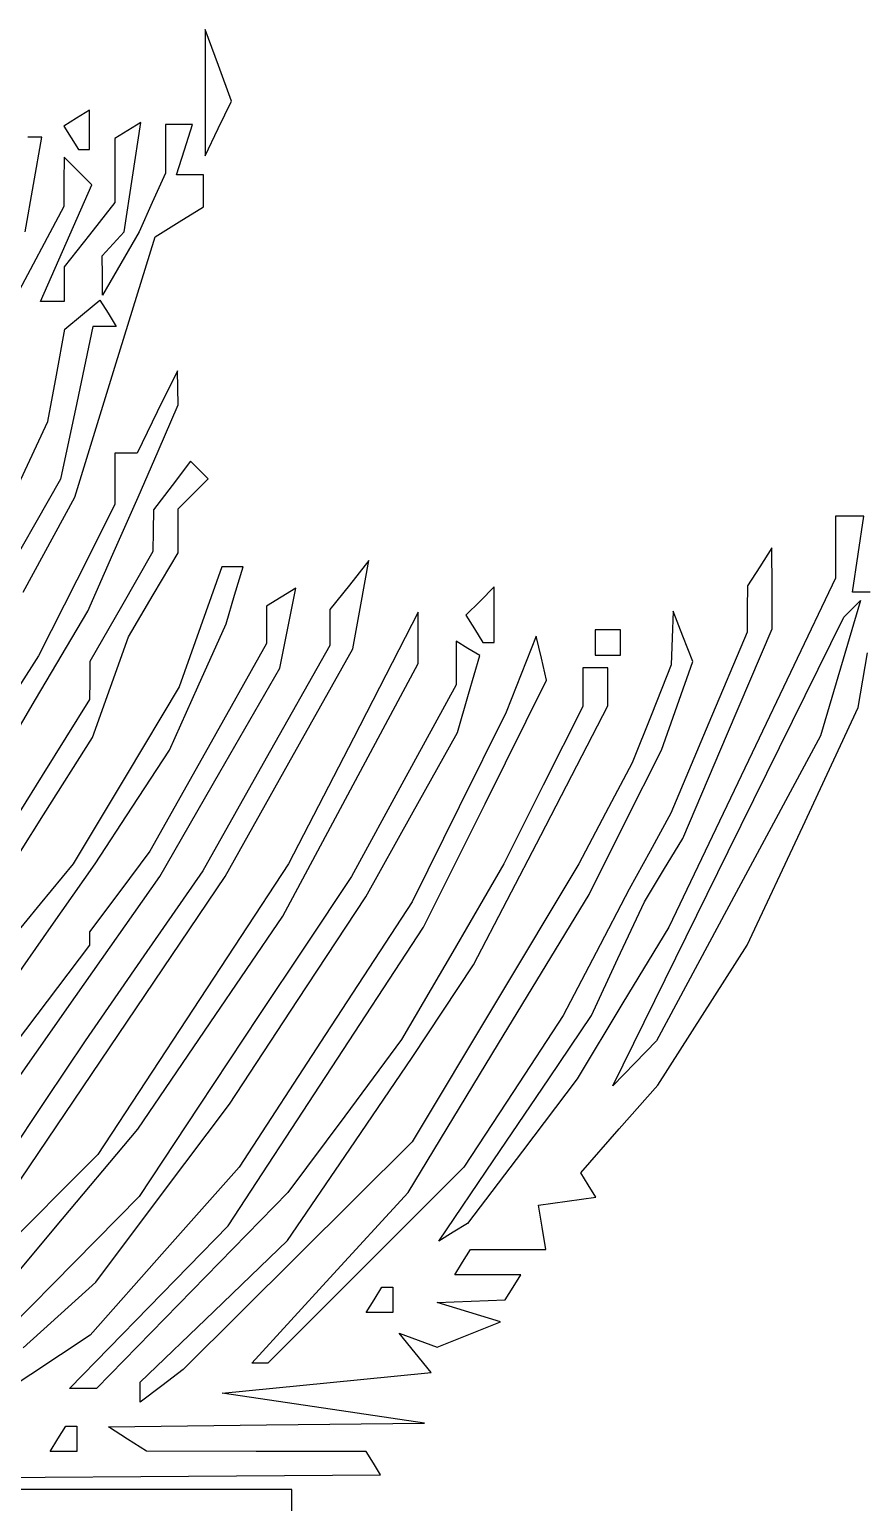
# Model space of a CAD drawing. Extents: x 137 to 489, y 18 to 824.
# Drawn here: x 292.8 to 345.7, y 119.4 to 212.6 of the extents above; entities that cross this region are included whole.
import ezdxf

# ---------------------------------------------------------------- set-up
doc = ezdxf.new("R2010")
doc.units = 0
doc.layers.add('Vrstva_1', color=7, linetype='CONTINUOUS')

msp = doc.modelspace()

# ---------------------------------------------------------------- linework, layer by layer
at = {"layer": 'Vrstva_1', "color": 7}
for p, q in [((303.883342, 212.613109), (303.874838, 208.613112)), ((304.710605, 210.34182), (303.883342, 212.613109)), ((305.537896, 208.070504), (304.710605, 210.34182)), ((303.874838, 208.613112), (303.866334, 204.613115)), ((304.701591, 206.341824), (305.537896, 208.070504)), ((295.743969, 207.005046), (294.930935, 206.502548)), ((296.55703, 207.507543), (295.743969, 207.005046)), ((296.55703, 206.260328), (296.55703, 207.507543)), ((294.930935, 206.502548), (295.391197, 205.75783)), ((296.55703, 205.013112), (296.55703, 206.260328)), ((298.981276, 206.217496), (298.162403, 205.711427)), ((299.800148, 206.723594), (298.981276, 206.217496)), ((299.278998, 203.264702), (299.800148, 206.723594)), ((302.215436, 206.605843), (301.361528, 206.605843)), ((301.361528, 206.605843), (301.361528, 205.057928)), ((303.069345, 206.605843), (302.215436, 206.605843)), ((302.561518, 205.005855), (303.069345, 206.605843)), ((303.866334, 204.613115), (304.702611, 206.341824)), ((304.702611, 206.341824), (304.701591, 206.341824)), ((293.542498, 205.80378), (292.653468, 205.80378)), ((293.015197, 202.803761), (293.542498, 205.80378)), ((295.391197, 205.75783), (295.85143, 205.013112)), ((298.162403, 205.711427), (298.162403, 203.684797)), ((294.962032, 204.526006), (294.942189, 202.966016)), ((295.837427, 203.650809), (294.962032, 204.526006)), ((295.85143, 205.013112), (296.20423, 205.013112)), ((296.20423, 205.013112), (296.55703, 205.013112)), ((301.361528, 205.057928), (301.361528, 203.510013)), ((302.053691, 203.405839), (302.561518, 205.005855)), ((296.712454, 202.775783), (295.837427, 203.650809)), ((298.162403, 203.684797), (298.162403, 201.658224)), ((298.75782, 199.805839), (299.278998, 203.264702)), ((301.361528, 203.510013), (300.527178, 201.657912)), ((302.9076, 203.405839), (302.053691, 203.405839)), ((303.761509, 203.405839), (302.9076, 203.405839)), ((303.761509, 202.398293), (303.761509, 203.405839)), ((292.487868, 199.80377), (293.015197, 202.803761)), ((294.942189, 202.966016), (294.922346, 201.405997)), ((295.082419, 199.090828), (296.712454, 202.775783)), ((303.761509, 201.390718), (303.761509, 202.398293)), ((294.922346, 201.405997), (291.743376, 195.415824)), ((298.162403, 201.658224), (296.562416, 199.624139)), ((300.527178, 201.657912), (299.6928, 199.805839)), ((302.235987, 200.437994), (303.761509, 201.390718)), ((300.710438, 199.485298), (302.235987, 200.437994)), ((296.562416, 199.624139), (294.9624, 197.590054)), ((298.060101, 199.045843), (298.75782, 199.805839)), ((299.6928, 199.805839), (298.538957, 197.805855)), ((293.452384, 195.405846), (295.082419, 199.090828)), ((297.362409, 198.285846), (298.060101, 199.045843)), ((298.164728, 191.245578), (300.710438, 199.485298)), ((297.373748, 197.04583), (297.362409, 198.285846)), ((298.538957, 197.805855), (297.385087, 195.805843)), ((294.9624, 197.590054), (294.9624, 196.49795)), ((297.385087, 195.805843), (297.373748, 197.04583)), ((294.9624, 196.49795), (294.9624, 195.405846)), ((294.207392, 195.405846), (293.452384, 195.405846)), ((294.9624, 195.405846), (294.207392, 195.405846)), ((296.10652, 194.571043), (297.214129, 195.490261)), ((297.214129, 195.490261), (297.732557, 194.651433)), ((294.99891, 193.651795), (296.10652, 194.571043)), ((297.732557, 194.651433), (298.251014, 193.812576)), ((294.464183, 190.732195), (294.99891, 193.651795)), ((296.775213, 193.812576), (295.749694, 188.980072)), ((297.513099, 193.812576), (296.775213, 193.812576)), ((298.251014, 193.812576), (297.513099, 193.812576)), ((295.619046, 183.00583), (298.164728, 191.245578)), ((293.929483, 187.812567), (294.464183, 190.732195)), ((302.125096, 191.005937), (300.843383, 188.405915)), ((302.142104, 189.926844), (302.125096, 191.005937)), ((302.159112, 188.847723), (302.142104, 189.926844)), ((295.749694, 188.980072), (294.724148, 184.147569)), ((300.843383, 188.405915), (299.561669, 185.805921)), ((300.896646, 185.926819), (302.159112, 188.847723)), ((292.074123, 183.81257), (293.929483, 187.812567)), ((298.861597, 185.805921), (298.161524, 185.805921)), ((298.161524, 185.805921), (298.161524, 184.183115)), ((299.561669, 185.805921), (298.861597, 185.805921)), ((299.63418, 183.005915), (300.896646, 185.926819)), ((302.945187, 185.289137), (301.778901, 183.747515)), ((303.500126, 184.734198), (302.945187, 185.289137)), ((304.055065, 184.17926), (303.500126, 184.734198)), ((294.724148, 184.147569), (289.040372, 174.200655)), ((298.161524, 184.183115), (298.161524, 182.560309)), ((301.778901, 183.747515), (300.612614, 182.205921)), ((303.108378, 183.232602), (304.055065, 184.17926)), ((292.360167, 177.005849), (295.619046, 183.00583)), ((298.03731, 179.405915), (299.63418, 183.005915)), ((302.16172, 182.285915), (303.108378, 183.232602)), ((298.161524, 182.560309), (295.744082, 177.771402)), ((300.612614, 182.205921), (300.587102, 180.887584)), ((302.16172, 180.891666), (302.16172, 182.285915)), ((344.650649, 181.808957), (343.759861, 181.808957)), ((343.759861, 181.808957), (343.759861, 179.844378)), ((345.541465, 181.808957), (344.650649, 181.808957)), ((345.189203, 179.408948), (345.541465, 181.808957)), ((300.587102, 180.887584), (300.561591, 179.569247)), ((302.16172, 179.497389), (302.16172, 180.891666)), ((296.440413, 175.805915), (298.03731, 179.405915)), ((300.561591, 179.569247), (298.571216, 176.087594)), ((300.590986, 176.835203), (302.16172, 179.497389)), ((314.237112, 179.008923), (312.99942, 177.456019)), ((313.729002, 176.208917), (314.237112, 179.008923)), ((339.737187, 179.808917), (338.961685, 178.608926)), ((339.748526, 177.247672), (339.737187, 179.808917)), ((343.759861, 179.844378), (343.759861, 177.879827)), ((344.83697, 177.008967), (345.189203, 179.408948)), ((304.937263, 178.605921), (303.584145, 174.805937)), ((305.603405, 178.605921), (304.937263, 178.605921)), ((306.269546, 178.605921), (305.603405, 178.605921)), ((305.738476, 176.805921), (306.269546, 178.605921)), ((338.961685, 178.608926), (338.186211, 177.408935)), ((295.744082, 177.771402), (293.326668, 172.982523)), ((309.61148, 177.25714), (308.686592, 176.685534)), ((309.105808, 174.728778), (309.61148, 177.25714)), ((312.99942, 177.456019), (311.761729, 175.903115)), ((322.157027, 177.333165), (321.266721, 176.442888)), ((322.157027, 175.573162), (322.157027, 177.333165)), ((338.186211, 177.408935), (338.174872, 175.942998)), ((343.759861, 177.879827), (338.480589, 166.844381)), ((339.759865, 174.686428), (339.748526, 177.247672)), ((299.020252, 174.172989), (300.590986, 176.835203)), ((305.207433, 175.005921), (305.738476, 176.805921)), ((308.686592, 176.685534), (307.761732, 176.113928)), ((313.22092, 173.40891), (313.729002, 176.208917)), ((321.266721, 176.442888), (320.376416, 175.552583)), ((345.347291, 176.469222), (344.076406, 172.189672)), ((344.820132, 175.942063), (345.347291, 176.469222)), ((345.393751, 177.008967), (344.83697, 177.008967)), ((345.950504, 177.008967), (345.393751, 177.008967)), ((293.142529, 170.205931), (296.440413, 175.805915)), ((298.571216, 176.087594), (296.580869, 172.60594)), ((307.761732, 176.113928), (307.761732, 174.933383)), ((311.761729, 175.903115), (311.761729, 174.765628)), ((317.361713, 175.732724), (313.249805, 167.770828)), ((317.361713, 174.110797), (317.361713, 175.732724)), ((320.376416, 175.552583), (320.91395, 174.682885)), ((322.157027, 173.813187), (322.157027, 175.573162)), ((333.475994, 175.80892), (333.419868, 174.10663)), ((334.107043, 174.208932), (333.475994, 175.80892)), ((336.976101, 160.586901), (344.292973, 175.414904)), ((338.174872, 175.942998), (338.163534, 174.477118)), ((344.292973, 175.414904), (344.820132, 175.942063)), ((303.584145, 174.805937), (302.231055, 171.005924)), ((303.408085, 171.005924), (305.207433, 175.005921)), ((307.761732, 174.933383), (307.761732, 173.752838)), ((308.600135, 172.200387), (309.105808, 174.728778)), ((311.761729, 174.765628), (311.761729, 173.628113)), ((320.91395, 174.682885), (321.451455, 173.813187)), ((329.357027, 174.613181), (328.557005, 174.613181)), ((328.557005, 174.613181), (328.557005, 173.813187)), ((330.15702, 174.613181), (329.357027, 174.613181)), ((330.15702, 173.813187), (330.15702, 174.613181)), ((338.163534, 174.477118), (335.749238, 168.742998)), ((336.926154, 168.047717), (339.759865, 174.686428)), ((297.882028, 170.989455), (299.020252, 174.172989)), ((307.761732, 173.752838), (304.065099, 167.180598)), ((311.761729, 173.628113), (307.74223, 166.497846)), ((309.177553, 166.20891), (313.22092, 173.40891)), ((317.361713, 172.488898), (317.361713, 174.110797)), ((320.502784, 173.445335), (319.761723, 173.903357)), ((319.761723, 173.903357), (319.761723, 172.524387)), ((321.243846, 172.987342), (320.502784, 173.445335)), ((321.451455, 173.813187), (321.804227, 173.813187)), ((321.804227, 173.813187), (322.157027, 173.813187)), ((324.813543, 174.208932), (323.862038, 171.808923)), ((325.144857, 172.816299), (324.813543, 174.208932)), ((328.557005, 173.813187), (328.557005, 173.013165)), ((330.15702, 173.013165), (330.15702, 173.813187)), ((333.419868, 174.10663), (333.363742, 172.404312)), ((334.738091, 172.608917), (334.107043, 174.208932)), ((293.326668, 172.982523), (290.405169, 168.394224)), ((296.580869, 172.60594), (296.569531, 171.405921)), ((313.074113, 164.490208), (317.361713, 172.488898)), ((319.761723, 172.524387), (319.761723, 171.145417)), ((320.544935, 170.550397), (321.243846, 172.987342)), ((325.476198, 171.423694), (325.144857, 172.816299)), ((328.557005, 173.013165), (329.357027, 173.013165)), ((329.357027, 173.013165), (330.15702, 173.013165)), ((333.745427, 169.80891), (334.738091, 172.608917)), ((345.200825, 169.703631), (345.772942, 173.156287)), ((304.807351, 165.604365), (308.600135, 172.200387)), ((323.862038, 171.808923), (322.910561, 169.408913)), ((328.56171, 172.20892), (327.761717, 172.20892)), ((327.761717, 172.20892), (327.761717, 170.98611)), ((329.361732, 172.20892), (328.56171, 172.20892)), ((329.361732, 171.007569), (329.361732, 172.20892)), ((333.363742, 172.404312), (332.130387, 169.306611)), ((344.076406, 172.189672), (342.805521, 167.910123)), ((296.569531, 171.405921), (296.558192, 170.205931)), ((296.743805, 167.805921), (297.882028, 170.989455)), ((302.231055, 171.005924), (298.872964, 165.40594)), ((301.608709, 167.005928), (303.408085, 171.005924)), ((319.761723, 171.145417), (316.450488, 165.077178)), ((321.583606, 163.616315), (325.476198, 171.423694)), ((327.761717, 170.98611), (327.761717, 169.763301)), ((329.361732, 169.806217), (329.361732, 171.007569)), ((289.844646, 164.605918), (293.142529, 170.205931)), ((296.558192, 170.205931), (293.558655, 165.393043)), ((319.846025, 168.113424), (320.544935, 170.550397)), ((325.110302, 161.607572), (329.361732, 169.806217)), ((327.761717, 169.763301), (325.264195, 164.786117)), ((332.752762, 167.008932), (333.745427, 169.80891)), ((341.684306, 162.178526), (345.200825, 169.703631)), ((322.910561, 169.408913), (319.941808, 163.408932)), ((332.130387, 169.306611), (330.897005, 166.20891)), ((335.749238, 168.742998), (333.334913, 163.008935)), ((293.652765, 162.911934), (296.743805, 167.805921)), ((316.939918, 162.916838), (319.846025, 168.113424)), ((334.092444, 161.408948), (336.926154, 168.047717)), ((342.805521, 167.910123), (337.623392, 158.261357)), ((299.262217, 163.405928), (301.608709, 167.005928)), ((304.065099, 167.180598), (300.368494, 160.608359)), ((313.249805, 167.770828), (309.137868, 159.808932)), ((330.458145, 162.437386), (332.752762, 167.008932)), ((307.74223, 166.497846), (303.722731, 159.36755)), ((305.134214, 159.00891), (309.177553, 166.20891)), ((330.897005, 166.20891), (329.202227, 163.008935)), ((338.480589, 166.844381), (333.201317, 155.808964)), ((293.558655, 165.393043), (290.55909, 160.580154)), ((298.872964, 165.40594), (295.514872, 159.805928)), ((301.014595, 159.008343), (304.807351, 165.604365)), ((316.450488, 165.077178), (313.139254, 159.00891)), ((308.786485, 156.491546), (313.074113, 164.490208)), ((325.264195, 164.786117), (322.766702, 159.808932)), ((296.915698, 159.805928), (299.262217, 163.405928)), ((319.941808, 163.408932), (316.973083, 157.408923)), ((317.691043, 155.808935), (321.583606, 163.616315)), ((290.561726, 158.017918), (293.652765, 162.911934)), ((314.033811, 157.720224), (316.939918, 162.916838)), ((329.202227, 163.008935), (327.50742, 159.808932)), ((328.163528, 157.865839), (330.458145, 162.437386)), ((333.334913, 163.008935), (332.020545, 160.608926)), ((320.858872, 153.408926), (325.110302, 161.607572)), ((332.87845, 159.408964), (334.092444, 161.408948)), ((338.167814, 154.653392), (341.684306, 162.178526)), ((300.368494, 160.608359), (298.465115, 158.061742)), ((329.659228, 145.758926), (336.976101, 160.586901)), ((332.020545, 160.608926), (330.706176, 158.208917)), ((295.514872, 159.805928), (293.438296, 157.280683)), ((294.138709, 155.845644), (296.915698, 159.805928)), ((309.137868, 159.808932), (303.10594, 150.60892)), ((322.766702, 159.808932), (319.534611, 154.247471)), ((327.50742, 159.808932), (322.235575, 151.008917)), ((295.669559, 151.407014), (301.014595, 159.008343)), ((298.383817, 149.008932), (305.134214, 159.00891)), ((303.722731, 159.36755), (300.001776, 153.988243)), ((313.139254, 159.00891), (310.202674, 154.608917)), ((331.664457, 157.408951), (332.87845, 159.408964)), ((298.465115, 158.061742), (296.561707, 155.515096)), ((309.720104, 151.164567), (314.033811, 157.720224)), ((322.443638, 148.437383), (328.163528, 157.865839)), ((330.706176, 158.208917), (328.61126, 154.20892)), ((337.623392, 158.261357), (332.441235, 148.612592)), ((293.438296, 157.280683), (291.36172, 154.755468)), ((316.973083, 157.408923), (311.494876, 149.008932)), ((329.987112, 153.808951), (331.664457, 157.408951)), ((291.36172, 151.885332), (294.138709, 155.845644)), ((304.197676, 149.750249), (308.786485, 156.491546)), ((311.513584, 146.355534), (317.691043, 155.808935)), ((333.201317, 155.808964), (330.310715, 151.008945)), ((296.561707, 155.515096), (296.561707, 155.085279)), ((296.561707, 155.085279), (296.561707, 154.655461)), ((296.561707, 154.655461), (291.844261, 148.431912)), ((300.001776, 153.988243), (296.280794, 148.608935)), ((310.202674, 154.608917), (307.266123, 150.208923)), ((319.534611, 154.247471), (316.302548, 148.686009)), ((328.61126, 154.20892), (326.516315, 150.208923)), ((335.338554, 150.23058), (338.167814, 154.653392)), ((318.910309, 150.486576), (320.858872, 153.408926)), ((328.309795, 150.208951), (329.987112, 153.808951)), ((290.324551, 143.805685), (295.669559, 151.407014)), ((305.406369, 144.608939), (309.720104, 151.164567)), ((303.10594, 150.60892), (297.074013, 141.408935)), ((307.266123, 150.208923), (303.478271, 144.481294)), ((316.961717, 147.564198), (318.910309, 150.486576)), ((322.235575, 151.008917), (316.963729, 142.208929)), ((326.516315, 150.208923), (323.376009, 145.408932)), ((326.963962, 148.208967), (328.309795, 150.208951)), ((330.310715, 151.008945), (327.420085, 146.208954)), ((332.509323, 145.807767), (335.338554, 150.23058)), ((299.608866, 143.008923), (304.197676, 149.750249)), ((291.633449, 139.008926), (298.383817, 149.008932)), ((296.280794, 148.608935), (293.801726, 144.901191)), ((311.494876, 149.008932), (306.016724, 140.608913)), ((316.302548, 148.686009), (312.70765, 143.847468)), ((316.72372, 139.008926), (322.443638, 148.437383)), ((332.441235, 148.612592), (331.050246, 147.185745)), ((313.018413, 141.763436), (316.961717, 147.564198)), ((325.618129, 146.208954), (326.963962, 148.208967)), ((331.050246, 147.185745), (329.659228, 145.758926)), ((305.336126, 136.902132), (311.513584, 146.355534)), ((322.140331, 141.069855), (325.618129, 146.208954)), ((327.420085, 146.208954), (323.949742, 141.631313)), ((330.07235, 143.032195), (332.509323, 145.807767)), ((293.801726, 144.901191), (291.322658, 141.193474)), ((301.18405, 138.974088), (305.406369, 144.608939)), ((323.376009, 145.408932), (320.235704, 140.608913)), ((303.478271, 144.481294), (299.690419, 138.753694)), ((312.70765, 143.847468), (309.112753, 139.008926)), ((294.413499, 136.81372), (299.608866, 143.008923)), ((327.635376, 140.256624), (330.07235, 143.032195)), ((309.075137, 135.962674), (313.018413, 141.763436)), ((316.963729, 142.208929), (309.726595, 135.008929)), ((297.074013, 141.408935), (288.879789, 133.208929)), ((318.662532, 135.930784), (322.140331, 141.069855)), ((323.949742, 141.631313), (320.479398, 137.053672)), ((306.016724, 140.608913), (301.305005, 135.294775)), ((320.235704, 140.608913), (314.042457, 134.40892)), ((328.109187, 139.489994), (327.635376, 140.256624)), ((296.961732, 133.339266), (301.18405, 138.974088)), ((309.112753, 139.008926), (303.055994, 132.808932)), ((311.772756, 133.608926), (316.72372, 139.008926)), ((328.58297, 138.723335), (328.109187, 139.489994)), ((299.690419, 138.753694), (295.608983, 134.607345)), ((324.959244, 138.209131), (326.771121, 138.466233)), ((325.194236, 136.809128), (324.959244, 138.209131)), ((326.771121, 138.466233), (328.58297, 138.723335)), ((320.479398, 137.053672), (319.57098, 136.492214)), ((289.218104, 130.618488), (294.413499, 136.81372)), ((300.314523, 131.755521), (305.336126, 136.902132)), ((319.57098, 136.492214), (318.662532, 135.930784)), ((325.429228, 135.409124), (325.194236, 136.809128)), ((301.305005, 135.294775), (296.593285, 129.980608)), ((304.422265, 131.485805), (309.075137, 135.962674)), ((320.159083, 134.609131), (320.653502, 135.409124)), ((320.653502, 135.409124), (323.04138, 135.409124)), ((323.04138, 135.409124), (325.429228, 135.409124)), ((295.608983, 134.607345), (291.527546, 130.461024)), ((309.726595, 135.008929), (302.489461, 127.808929)), ((314.042457, 134.40892), (307.849209, 128.208926)), ((319.664665, 133.809137), (320.159083, 134.609131)), ((292.35325, 129.174094), (296.961732, 133.339266)), ((306.821792, 128.208926), (311.772756, 133.608926)), ((321.759099, 133.809137), (319.664665, 133.809137)), ((323.853506, 133.809137), (321.759099, 133.809137)), ((323.359087, 133.009115), (323.853506, 133.809137)), ((303.055994, 132.808932), (296.999263, 126.608939)), ((314.556973, 132.21258), (315.051392, 133.012573)), ((315.051392, 133.012573), (315.404164, 133.012573)), ((315.404164, 133.012573), (315.756964, 133.012573)), ((315.756964, 133.012573), (315.756964, 132.21258)), ((322.864668, 132.209121), (323.359087, 133.009115)), ((295.292891, 126.608939), (300.314523, 131.755521)), ((299.769392, 127.008935), (304.422265, 131.485805)), ((314.062526, 131.412586), (314.556973, 132.21258)), ((315.756964, 132.21258), (315.756964, 131.412586)), ((318.559096, 132.049814), (320.711868, 132.129468)), ((320.55908, 131.437757), (318.559096, 132.049814)), ((320.711868, 132.129468), (322.864668, 132.209121)), ((314.909745, 131.412586), (314.062526, 131.412586)), ((315.756964, 131.412586), (314.909745, 131.412586)), ((322.559093, 130.825701), (320.55908, 131.437757)), ((320.55908, 130.022617), (322.559093, 130.825701)), ((296.593285, 129.980608), (292.840356, 127.494765)), ((317.170488, 128.863361), (316.159087, 130.108876)), ((316.159087, 130.108876), (317.359077, 129.664205)), ((317.359077, 129.664205), (318.559096, 129.219534)), ((318.559096, 129.219534), (320.55908, 130.022617)), ((318.18189, 127.617874), (317.170488, 128.863361)), ((302.489461, 127.808929), (301.126592, 126.777373)), ((307.335487, 128.208926), (306.821792, 128.208926)), ((307.849209, 128.208926), (307.335487, 128.208926)), ((292.840356, 127.494765), (289.087398, 125.008923)), ((299.766557, 126.377376), (299.769392, 127.008935)), ((304.95909, 126.311017), (311.570476, 126.964431)), ((311.570476, 126.964431), (318.18189, 127.617874)), ((296.146063, 126.608939), (295.292891, 126.608939)), ((296.999263, 126.608939), (296.146063, 126.608939)), ((301.126592, 126.777373), (299.763723, 125.745846)), ((299.763723, 125.745846), (299.766557, 126.377376)), ((311.359096, 125.360816), (304.95909, 126.311017)), ((317.759074, 124.410643), (311.359096, 125.360816)), ((294.556961, 123.412592), (295.05138, 124.212586)), ((295.05138, 124.212586), (295.40418, 124.212586)), ((295.40418, 124.212586), (295.756951, 124.212586)), ((295.756951, 124.212586), (295.756951, 123.412592)), ((297.75909, 124.185005), (307.759096, 124.297824)), ((298.95908, 123.409531), (297.75909, 124.185005)), ((307.759096, 124.297824), (317.759074, 124.410643)), ((294.062542, 122.61257), (294.556961, 123.412592)), ((295.756951, 123.412592), (295.756951, 122.61257)), ((300.159099, 122.634028), (298.95908, 123.409531)), ((294.909732, 122.61257), (294.062542, 122.61257)), ((295.756951, 122.61257), (294.909732, 122.61257)), ((307.111861, 122.62269), (300.159099, 122.634028)), ((314.064652, 122.611351), (307.111861, 122.62269)), ((314.520038, 121.874598), (314.064652, 122.611351)), ((314.975424, 121.137761), (314.520038, 121.874598)), ((290.654872, 120.973918), (302.815134, 121.055839)), ((302.815134, 121.055839), (314.975424, 121.137761)), ((299.625761, 120.211455), (289.892409, 120.211455)), ((309.359083, 120.211455), (299.625761, 120.211455)), ((309.359083, 119.520822), (309.359083, 120.211455)), ((309.359083, 118.830217), (309.359083, 119.520822))]:
    msp.add_line(p, q, dxfattribs=at)

doc.saveas('drawing.dxf')
